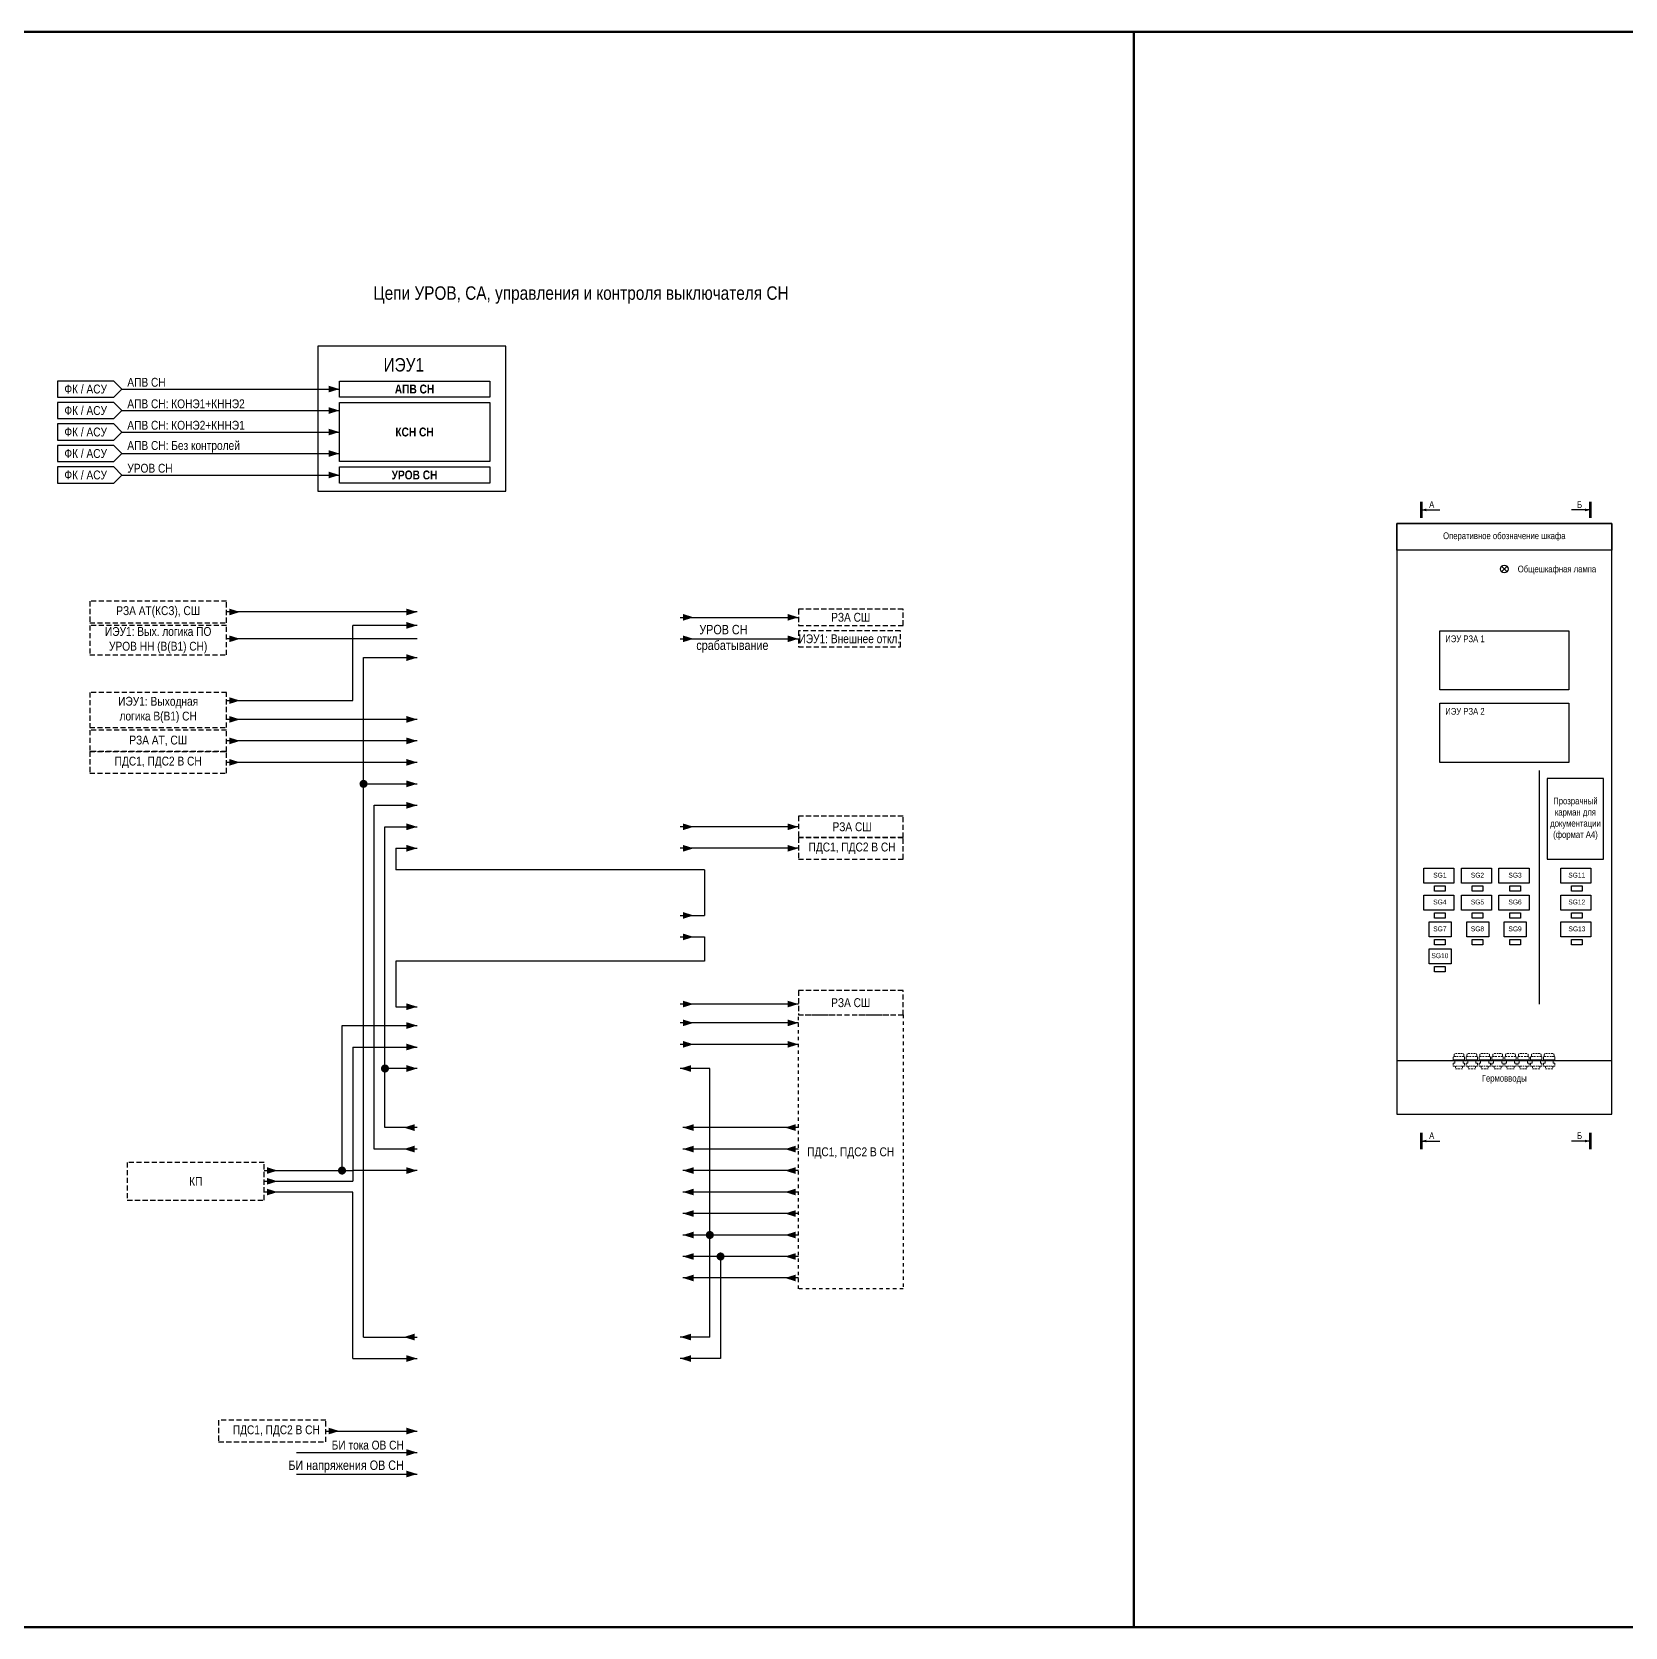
# Model space of a CAD drawing. Header units: millimetres. Extents: x 25558 to 49929, y 1902 to 19390.
# Drawn here: x 34783 to 35377, y 15827 to 16421 of the extents above; entities that cross this region are included whole.
import ezdxf
from ezdxf.enums import TextEntityAlignment as Align

# ---------------------------------------------------------------- set-up
doc = ezdxf.new("R2010")
doc.units = ezdxf.units.MM
for name, pattern in [('HIDDEN', [9.525, 6.35, -3.175]), ('JIS_02_1.2', [2.5, 1.25, -1.25]), ('штриховая2', [9.525, 6.35, -3.175])]:
    doc.linetypes.add(name, pattern=pattern)
for name, color, linetype, lineweight in [('Основная', 7, 'Continuous', 30), ('Отключение_включение', 1, 'Continuous', 30), ('Толстая', 7, 'Continuous', 53), ('Тонкая', 7, 'Continuous', 5), ('Цепи внешние', 84, 'Continuous', 30), ('Цепи внутренние', 5, 'Continuous', 30), ('Цепь - ФК и АСУ', 132, 'Continuous', 30)]:
    doc.layers.add(name, color=color, linetype=linetype, lineweight=lineweight)
doc.styles.add('Narrow', font='ARIALN.TTF')

# ---------------------------------------------------------------- blocks, each defined once
blk = doc.blocks.new('Point')
at = {"layer": 'Основная', "color": 0, "const_width": 1.5}
blk.add_lwpolyline([(-0.75, 0, 1), (0.75, 0, 1)], format="xyb", close=True, dxfattribs=at)

msp = doc.modelspace()

# ---------------------------------------------------------------- linework, layer by layer
at = {"linetype": 'HIDDEN', "ltscale": 100}
msp.add_line((35345, 16146), (35345, 16059), dxfattribs=at)
at = {"linetype": 'штриховая2', "lineweight": 13, "ltscale": 0.1}
for p, q in [((35312.99, 16039.25), (35312.99, 16038)), ((35312.99, 16038), (35312.99, 16039.25)), ((35313.28, 16039.92), (35313.28, 16039.44)), ((35313.28, 16039.44), (35315.1, 16039.44)), ((35313.56, 16036.94), (35313.56, 16038)), ((35313.85, 16040.59), (35315.1, 16040.59)), ((35316.35, 16040.59), (35315.1, 16040.59)), ((35316.92, 16039.44), (35315.1, 16039.44)), ((35316.64, 16036.94), (35316.64, 16038)), ((35316.92, 16039.92), (35316.92, 16039.44)), ((35317.21, 16039.25), (35317.21, 16038)), ((35317.21, 16038), (35317.21, 16039.25)), ((35318.08, 16039.92), (35318.08, 16039.44)), ((35318.08, 16039.44), (35319.9, 16039.44)), ((35318.36, 16036.94), (35318.36, 16038)), ((35318.65, 16040.59), (35319.9, 16040.59)), ((35321.15, 16040.59), (35319.9, 16040.59)), ((35321.72, 16039.44), (35319.9, 16039.44)), ((35321.44, 16036.94), (35321.44, 16038)), ((35321.72, 16039.92), (35321.72, 16039.44)), ((35322.01, 16039.25), (35322.01, 16038)), ((35322.01, 16038), (35322.01, 16039.25)), ((35322.59, 16039.25), (35322.59, 16038)), ((35322.59, 16038), (35322.59, 16039.25)), ((35322.88, 16039.92), (35322.88, 16039.44)), ((35322.88, 16039.44), (35324.7, 16039.44)), ((35323.16, 16036.94), (35323.16, 16038)), ((35323.45, 16040.59), (35324.7, 16040.59)), ((35325.95, 16040.59), (35324.7, 16040.59)), ((35326.52, 16039.44), (35324.7, 16039.44)), ((35326.24, 16036.94), (35326.24, 16038)), ((35326.52, 16039.92), (35326.52, 16039.44)), ((35326.81, 16039.25), (35326.81, 16038)), ((35326.81, 16038), (35326.81, 16039.25)), ((35327.39, 16039.25), (35327.39, 16038)), ((35327.39, 16038), (35327.39, 16039.25)), ((35327.68, 16039.92), (35327.68, 16039.44)), ((35327.68, 16039.44), (35329.5, 16039.44)), ((35327.96, 16036.94), (35327.96, 16038)), ((35328.25, 16040.59), (35329.5, 16040.59)), ((35330.75, 16040.59), (35329.5, 16040.59)), ((35331.32, 16039.44), (35329.5, 16039.44)), ((35331.04, 16036.94), (35331.04, 16038)), ((35331.32, 16039.92), (35331.32, 16039.44)), ((35331.61, 16039.25), (35331.61, 16038)), ((35331.61, 16038), (35331.61, 16039.25)), ((35332.19, 16039.25), (35332.19, 16038)), ((35332.19, 16038), (35332.19, 16039.25)), ((35332.19, 16039.25), (35332.19, 16038)), ((35332.19, 16038), (35332.19, 16039.25)), ((35332.48, 16039.92), (35332.48, 16039.44)), ((35332.48, 16039.44), (35334.3, 16039.44)), ((35332.76, 16036.94), (35332.76, 16038)), ((35333.05, 16040.59), (35334.3, 16040.59)), ((35335.55, 16040.59), (35334.3, 16040.59)), ((35336.12, 16039.44), (35334.3, 16039.44)), ((35335.84, 16036.94), (35335.84, 16038)), ((35336.12, 16039.92), (35336.12, 16039.44)), ((35336.41, 16039.25), (35336.41, 16038)), ((35336.41, 16038), (35336.41, 16039.25)), ((35336.99, 16039.25), (35336.99, 16038)), ((35336.99, 16038), (35336.99, 16039.25)), ((35337.28, 16039.92), (35337.28, 16039.44)), ((35337.28, 16039.44), (35339.1, 16039.44)), ((35337.56, 16036.94), (35337.56, 16038)), ((35337.85, 16040.59), (35339.1, 16040.59)), ((35340.35, 16040.59), (35339.1, 16040.59)), ((35340.92, 16039.44), (35339.1, 16039.44)), ((35340.64, 16036.94), (35340.64, 16038)), ((35340.92, 16039.92), (35340.92, 16039.44)), ((35341.21, 16039.25), (35341.21, 16038)), ((35341.21, 16038), (35341.21, 16039.25)), ((35341.79, 16039.25), (35341.79, 16038)), ((35341.79, 16038), (35341.79, 16039.25)), ((35342.08, 16039.92), (35342.08, 16039.44)), ((35342.08, 16039.44), (35343.9, 16039.44)), ((35342.36, 16036.94), (35342.36, 16038)), ((35342.65, 16040.59), (35343.9, 16040.59)), ((35345.15, 16040.59), (35343.9, 16040.59)), ((35345.72, 16039.44), (35343.9, 16039.44)), ((35345.44, 16036.94), (35345.44, 16038)), ((35345.72, 16039.92), (35345.72, 16039.44)), ((35346.01, 16039.25), (35346.01, 16038)), ((35346.01, 16038), (35346.01, 16039.25)), ((35346.59, 16039.25), (35346.59, 16038)), ((35346.59, 16038), (35346.59, 16039.25)), ((35346.88, 16039.92), (35346.88, 16039.44)), ((35346.88, 16039.44), (35348.7, 16039.44)), ((35347.16, 16036.94), (35347.16, 16038)), ((35347.45, 16040.59), (35348.7, 16040.59)), ((35349.95, 16040.59), (35348.7, 16040.59)), ((35350.52, 16039.44), (35348.7, 16039.44)), ((35350.24, 16036.94), (35350.24, 16038)), ((35350.52, 16039.92), (35350.52, 16039.44)), ((35350.81, 16039.25), (35350.81, 16038)), ((35350.81, 16038), (35350.81, 16039.25)), ((35312.99, 16036.94), (35312.99, 16035.89)), ((35312.99, 16036.94), (35313.56, 16036.94)), ((35312.99, 16035.89), (35315.1, 16035.89)), ((35313.76, 16035.89), (35313.76, 16034.83)), ((35313.76, 16034.83), (35315.1, 16034.83)), ((35317.21, 16035.89), (35315.1, 16035.89)), ((35316.44, 16034.83), (35315.1, 16034.83)), ((35316.44, 16035.89), (35316.44, 16034.83)), ((35317.21, 16036.94), (35316.64, 16036.94)), ((35317.21, 16036.94), (35317.21, 16035.89)), ((35317.79, 16036.94), (35317.79, 16035.89)), ((35317.79, 16036.94), (35318.36, 16036.94)), ((35317.79, 16035.89), (35319.9, 16035.89)), ((35318.56, 16035.89), (35318.56, 16034.83)), ((35318.56, 16034.83), (35319.9, 16034.83)), ((35322.01, 16035.89), (35319.9, 16035.89)), ((35321.24, 16034.83), (35319.9, 16034.83)), ((35321.24, 16035.89), (35321.24, 16034.83)), ((35322.01, 16036.94), (35321.44, 16036.94)), ((35322.01, 16036.94), (35322.01, 16035.89)), ((35322.59, 16036.94), (35322.59, 16035.89)), ((35322.59, 16036.94), (35323.16, 16036.94)), ((35322.59, 16035.89), (35324.7, 16035.89)), ((35323.36, 16035.89), (35323.36, 16034.83)), ((35323.36, 16034.83), (35324.7, 16034.83)), ((35326.81, 16035.89), (35324.7, 16035.89)), ((35326.04, 16034.83), (35324.7, 16034.83)), ((35326.04, 16035.89), (35326.04, 16034.83)), ((35326.81, 16036.94), (35326.24, 16036.94)), ((35326.81, 16036.94), (35326.81, 16035.89)), ((35327.39, 16036.94), (35327.39, 16035.89)), ((35327.39, 16036.94), (35327.96, 16036.94)), ((35327.39, 16035.89), (35329.5, 16035.89)), ((35328.16, 16035.89), (35328.16, 16034.83)), ((35328.16, 16034.83), (35329.5, 16034.83)), ((35331.61, 16035.89), (35329.5, 16035.89)), ((35330.84, 16034.83), (35329.5, 16034.83)), ((35330.84, 16035.89), (35330.84, 16034.83)), ((35331.61, 16036.94), (35331.04, 16036.94)), ((35331.61, 16036.94), (35331.61, 16035.89)), ((35332.19, 16036.94), (35332.19, 16035.89)), ((35332.19, 16036.94), (35332.76, 16036.94)), ((35332.19, 16036.94), (35332.19, 16035.89)), ((35332.19, 16035.89), (35334.3, 16035.89)), ((35332.96, 16035.89), (35332.96, 16034.83)), ((35332.96, 16034.83), (35334.3, 16034.83)), ((35336.41, 16035.89), (35334.3, 16035.89)), ((35335.64, 16034.83), (35334.3, 16034.83)), ((35335.64, 16035.89), (35335.64, 16034.83)), ((35336.41, 16036.94), (35335.84, 16036.94)), ((35336.41, 16036.94), (35336.41, 16035.89)), ((35336.99, 16036.94), (35336.99, 16035.89)), ((35336.99, 16036.94), (35337.56, 16036.94)), ((35336.99, 16035.89), (35339.1, 16035.89)), ((35337.76, 16035.89), (35337.76, 16034.83)), ((35337.76, 16034.83), (35339.1, 16034.83)), ((35341.21, 16035.89), (35339.1, 16035.89)), ((35340.44, 16034.83), (35339.1, 16034.83)), ((35340.44, 16035.89), (35340.44, 16034.83)), ((35341.21, 16036.94), (35340.64, 16036.94)), ((35341.21, 16036.94), (35341.21, 16035.89)), ((35341.79, 16036.94), (35341.79, 16035.89)), ((35341.79, 16036.94), (35342.36, 16036.94)), ((35341.79, 16035.89), (35343.9, 16035.89)), ((35342.56, 16035.89), (35342.56, 16034.83)), ((35342.56, 16034.83), (35343.9, 16034.83)), ((35346.01, 16035.89), (35343.9, 16035.89)), ((35345.24, 16034.83), (35343.9, 16034.83)), ((35345.24, 16035.89), (35345.24, 16034.83)), ((35346.01, 16036.94), (35345.44, 16036.94)), ((35346.01, 16036.94), (35346.01, 16035.89)), ((35346.59, 16036.94), (35346.59, 16035.89)), ((35346.59, 16036.94), (35347.16, 16036.94)), ((35346.59, 16035.89), (35348.7, 16035.89)), ((35347.36, 16035.89), (35347.36, 16034.83)), ((35347.36, 16034.83), (35348.7, 16034.83)), ((35350.81, 16035.89), (35348.7, 16035.89)), ((35350.04, 16034.83), (35348.7, 16034.83)), ((35350.04, 16035.89), (35350.04, 16034.83)), ((35350.81, 16036.94), (35350.24, 16036.94)), ((35350.81, 16036.94), (35350.81, 16035.89))]:
    msp.add_line(p, q, dxfattribs=at)
for points in [[(35312.99, 16039.25), (35313.02, 16039.3), (35313.09, 16039.36), (35313.14, 16039.4), (35313.19, 16039.42), (35313.25, 16039.43), (35313.28, 16039.44)], [(35313.28, 16039.92), (35313.29, 16040.1), (35313.32, 16040.23), (35313.38, 16040.36), (35313.47, 16040.47), (35313.58, 16040.54), (35313.72, 16040.59), (35313.95, 16040.59)], [(35316.92, 16039.92), (35316.91, 16040.1), (35316.88, 16040.23), (35316.82, 16040.36), (35316.74, 16040.47), (35316.63, 16040.54), (35316.48, 16040.59), (35316.25, 16040.59)], [(35317.21, 16039.25), (35317.18, 16039.3), (35317.11, 16039.36), (35317.06, 16039.4), (35317.01, 16039.42), (35316.95, 16039.43), (35316.92, 16039.44)], [(35317.79, 16039.25), (35317.82, 16039.3), (35317.89, 16039.36), (35317.94, 16039.4), (35317.99, 16039.42), (35318.05, 16039.43), (35318.08, 16039.44)], [(35318.08, 16039.92), (35318.09, 16040.1), (35318.12, 16040.23), (35318.18, 16040.36), (35318.27, 16040.47), (35318.38, 16040.54), (35318.52, 16040.59), (35318.75, 16040.59)], [(35321.72, 16039.92), (35321.71, 16040.1), (35321.68, 16040.23), (35321.62, 16040.36), (35321.54, 16040.47), (35321.43, 16040.54), (35321.28, 16040.59), (35321.05, 16040.59)], [(35322.01, 16039.25), (35321.98, 16039.3), (35321.91, 16039.36), (35321.86, 16039.4), (35321.81, 16039.42), (35321.75, 16039.43), (35321.72, 16039.44)], [(35322.59, 16039.25), (35322.62, 16039.3), (35322.69, 16039.36), (35322.74, 16039.4), (35322.79, 16039.42), (35322.85, 16039.43), (35322.88, 16039.44)], [(35322.88, 16039.92), (35322.89, 16040.1), (35322.92, 16040.23), (35322.98, 16040.36), (35323.07, 16040.47), (35323.18, 16040.54), (35323.32, 16040.59), (35323.55, 16040.59)], [(35326.52, 16039.92), (35326.51, 16040.1), (35326.48, 16040.23), (35326.42, 16040.36), (35326.34, 16040.47), (35326.23, 16040.54), (35326.08, 16040.59), (35325.85, 16040.59)], [(35326.81, 16039.25), (35326.78, 16039.3), (35326.71, 16039.36), (35326.66, 16039.4), (35326.61, 16039.42), (35326.55, 16039.43), (35326.52, 16039.44)], [(35327.39, 16039.25), (35327.42, 16039.3), (35327.49, 16039.36), (35327.54, 16039.4), (35327.59, 16039.42), (35327.65, 16039.43), (35327.68, 16039.44)], [(35327.68, 16039.92), (35327.69, 16040.1), (35327.72, 16040.23), (35327.78, 16040.36), (35327.87, 16040.47), (35327.98, 16040.54), (35328.12, 16040.59), (35328.35, 16040.59)], [(35331.32, 16039.92), (35331.31, 16040.1), (35331.28, 16040.23), (35331.22, 16040.36), (35331.14, 16040.47), (35331.03, 16040.54), (35330.88, 16040.59), (35330.65, 16040.59)], [(35331.61, 16039.25), (35331.58, 16039.3), (35331.51, 16039.36), (35331.46, 16039.4), (35331.41, 16039.42), (35331.35, 16039.43), (35331.32, 16039.44)], [(35332.19, 16039.25), (35332.22, 16039.3), (35332.29, 16039.36), (35332.34, 16039.4), (35332.39, 16039.42), (35332.45, 16039.43), (35332.48, 16039.44)], [(35332.48, 16039.92), (35332.49, 16040.1), (35332.52, 16040.23), (35332.58, 16040.36), (35332.67, 16040.47), (35332.78, 16040.54), (35332.92, 16040.59), (35333.15, 16040.59)], [(35336.12, 16039.92), (35336.11, 16040.1), (35336.08, 16040.23), (35336.02, 16040.36), (35335.94, 16040.47), (35335.83, 16040.54), (35335.68, 16040.59), (35335.45, 16040.59)], [(35336.41, 16039.25), (35336.38, 16039.3), (35336.31, 16039.36), (35336.26, 16039.4), (35336.21, 16039.42), (35336.15, 16039.43), (35336.12, 16039.44)], [(35336.99, 16039.25), (35337.02, 16039.3), (35337.09, 16039.36), (35337.14, 16039.4), (35337.19, 16039.42), (35337.25, 16039.43), (35337.28, 16039.44)], [(35337.28, 16039.92), (35337.29, 16040.1), (35337.32, 16040.23), (35337.38, 16040.36), (35337.47, 16040.47), (35337.58, 16040.54), (35337.72, 16040.59), (35337.95, 16040.59)], [(35340.92, 16039.92), (35340.91, 16040.1), (35340.88, 16040.23), (35340.82, 16040.36), (35340.74, 16040.47), (35340.63, 16040.54), (35340.48, 16040.59), (35340.25, 16040.59)], [(35341.21, 16039.25), (35341.18, 16039.3), (35341.11, 16039.36), (35341.06, 16039.4), (35341.01, 16039.42), (35340.95, 16039.43), (35340.92, 16039.44)], [(35341.79, 16039.25), (35341.82, 16039.3), (35341.89, 16039.36), (35341.94, 16039.4), (35341.99, 16039.42), (35342.05, 16039.43), (35342.08, 16039.44)], [(35342.08, 16039.92), (35342.09, 16040.1), (35342.12, 16040.23), (35342.18, 16040.36), (35342.27, 16040.47), (35342.38, 16040.54), (35342.52, 16040.59), (35342.75, 16040.59)], [(35345.72, 16039.92), (35345.71, 16040.1), (35345.68, 16040.23), (35345.62, 16040.36), (35345.54, 16040.47), (35345.43, 16040.54), (35345.28, 16040.59), (35345.05, 16040.59)], [(35346.01, 16039.25), (35345.98, 16039.3), (35345.91, 16039.36), (35345.86, 16039.4), (35345.81, 16039.42), (35345.75, 16039.43), (35345.72, 16039.44)], [(35346.59, 16039.25), (35346.62, 16039.3), (35346.69, 16039.36), (35346.74, 16039.4), (35346.79, 16039.42), (35346.85, 16039.43), (35346.88, 16039.44)], [(35346.88, 16039.92), (35346.89, 16040.1), (35346.92, 16040.23), (35346.98, 16040.36), (35347.07, 16040.47), (35347.18, 16040.54), (35347.32, 16040.59), (35347.55, 16040.59)], [(35350.52, 16039.92), (35350.51, 16040.1), (35350.48, 16040.23), (35350.42, 16040.36), (35350.34, 16040.47), (35350.23, 16040.54), (35350.08, 16040.59), (35349.85, 16040.59)], [(35350.81, 16039.25), (35350.78, 16039.3), (35350.71, 16039.36), (35350.66, 16039.4), (35350.61, 16039.42), (35350.55, 16039.43), (35350.52, 16039.44)]]:
    msp.add_spline(points, degree=3, dxfattribs=at)
at = {"layer": 'Основная', "ltscale": 100}
msp.add_line((35292, 16038), (35372, 16038), dxfattribs=at)
at = {"layer": 'Основная', "linetype": 'штриховая2', "lineweight": 13, "ltscale": 1000}
for p, q in [((35312.99, 16038.19), (35315.1, 16038.19)), ((35312.99, 16038), (35315.1, 16038)), ((35313.56, 16038), (35312.99, 16038)), ((35317.21, 16038.19), (35315.1, 16038.19)), ((35317.21, 16038), (35315.1, 16038)), ((35316.64, 16038), (35317.21, 16038)), ((35317.79, 16039.25), (35317.79, 16038)), ((35317.79, 16038), (35317.79, 16039.25)), ((35317.79, 16038.19), (35319.9, 16038.19)), ((35317.79, 16038), (35319.9, 16038)), ((35318.36, 16038), (35317.79, 16038)), ((35322.01, 16038.19), (35319.9, 16038.19)), ((35322.01, 16038), (35319.9, 16038)), ((35321.44, 16038), (35322.01, 16038)), ((35322.59, 16038.19), (35324.7, 16038.19)), ((35322.59, 16038), (35324.7, 16038)), ((35323.16, 16038), (35322.59, 16038)), ((35326.81, 16038.19), (35324.7, 16038.19)), ((35326.81, 16038), (35324.7, 16038)), ((35326.24, 16038), (35326.81, 16038)), ((35327.39, 16038.19), (35329.5, 16038.19)), ((35327.39, 16038), (35329.5, 16038)), ((35327.96, 16038), (35327.39, 16038)), ((35331.61, 16038.19), (35329.5, 16038.19)), ((35331.61, 16038), (35329.5, 16038)), ((35331.04, 16038), (35331.61, 16038)), ((35332.19, 16038.19), (35334.3, 16038.19)), ((35332.19, 16038), (35334.3, 16038)), ((35332.76, 16038), (35332.19, 16038)), ((35336.41, 16038.19), (35334.3, 16038.19)), ((35336.41, 16038), (35334.3, 16038)), ((35335.84, 16038), (35336.41, 16038)), ((35336.99, 16038.19), (35339.1, 16038.19)), ((35336.99, 16038), (35339.1, 16038)), ((35337.56, 16038), (35336.99, 16038)), ((35341.21, 16038.19), (35339.1, 16038.19)), ((35341.21, 16038), (35339.1, 16038)), ((35340.64, 16038), (35341.21, 16038)), ((35341.79, 16038.19), (35343.9, 16038.19)), ((35341.79, 16038), (35343.9, 16038)), ((35342.36, 16038), (35341.79, 16038)), ((35346.01, 16038.19), (35343.9, 16038.19)), ((35346.01, 16038), (35343.9, 16038)), ((35345.44, 16038), (35346.01, 16038)), ((35346.59, 16038.19), (35348.7, 16038.19)), ((35346.59, 16038), (35348.7, 16038)), ((35347.16, 16038), (35346.59, 16038)), ((35350.81, 16038.19), (35348.7, 16038.19)), ((35350.81, 16038), (35348.7, 16038)), ((35350.24, 16038), (35350.81, 16038))]:
    msp.add_line(p, q, dxfattribs=at)
at = {"layer": 'Основная', "ltscale": 0.3}
msp.add_lwpolyline([(34890, 16250), (34960, 16250), (34960, 16304), (34890, 16304)], close=True, dxfattribs=at)
at = {"layer": 'Основная'}
for points in [[(34898, 16291), (34954, 16291), (34954, 16285), (34898, 16285)], [(34898, 16283), (34954, 16283), (34954, 16261), (34898, 16261)], [(34898, 16259), (34954, 16259), (34954, 16253), (34898, 16253)], [(35292, 16018), (35372, 16018), (35372, 16238), (35292, 16238)], [(35308, 16198), (35356, 16198), (35356, 16176), (35308, 16176)], [(35308, 16171), (35356, 16171), (35356, 16149), (35308, 16149)], [(35348, 16113), (35369, 16113), (35369, 16143), (35348, 16143)], [(35306, 16103), (35310, 16103), (35310, 16101), (35306, 16101)], [(35320, 16103), (35324, 16103), (35324, 16101), (35320, 16101)], [(35334, 16103), (35338, 16103), (35338, 16101), (35334, 16101)], [(35357, 16103), (35361, 16103), (35361, 16101), (35357, 16101)], [(35306, 16093), (35310, 16093), (35310, 16091), (35306, 16091)], [(35320, 16093), (35324, 16093), (35324, 16091), (35320, 16091)], [(35334, 16093), (35338, 16093), (35338, 16091), (35334, 16091)], [(35357, 16093), (35361, 16093), (35361, 16091), (35357, 16091)], [(35306, 16083), (35310, 16083), (35310, 16081), (35306, 16081)], [(35320, 16083), (35324, 16083), (35324, 16081), (35320, 16081)], [(35334, 16083), (35338, 16083), (35338, 16081), (35334, 16081)], [(35357, 16083), (35361, 16083), (35361, 16081), (35357, 16081)], [(35306, 16073), (35310, 16073), (35310, 16071), (35306, 16071)]]:
    msp.add_lwpolyline(points, close=True, dxfattribs=at)
at = {"layer": 'Основная', "ltscale": 100}
for points in [[(35301, 16243, 0, 1, 0), (35303, 16243, 0, 0, 0)], [(35364, 16243, 0, 1, 0), (35362, 16243, 0, 0, 0)], [(35301, 16008, 0, 1, 0), (35303, 16008, 0, 0, 0)], [(35364, 16008, 0, 1, 0), (35362, 16008, 0, 0, 0)]]:
    msp.add_lwpolyline(points, format="xyseb", dxfattribs=at)
for points in [[(35301, 16243), (35308, 16243)], [(35364, 16243), (35357, 16243)], [(35331, 16222), (35333, 16220)], [(35331, 16220), (35333, 16222)], [(35301, 16008), (35308, 16008)], [(35364, 16008), (35357, 16008)]]:
    msp.add_lwpolyline(points, dxfattribs=at)
msp.add_lwpolyline([(35292, 16238), (35372, 16238), (35372, 16228), (35292, 16228)], close=True, dxfattribs=at)
at = {"layer": 'Основная', "ltscale": 0.35}
for points in [[(35302, 16109.6), (35313.2, 16109.6), (35313.2, 16104), (35302, 16104)], [(35316, 16109.6), (35327.2, 16109.6), (35327.2, 16104), (35316, 16104)], [(35330, 16109.6), (35341.2, 16109.6), (35341.2, 16104), (35330, 16104)], [(35353, 16109.6), (35364.2, 16109.6), (35364.2, 16104), (35353, 16104)], [(35302, 16099.6), (35313.2, 16099.6), (35313.2, 16094), (35302, 16094)], [(35316, 16099.6), (35327.2, 16099.6), (35327.2, 16094), (35316, 16094)], [(35330, 16099.6), (35341.2, 16099.6), (35341.2, 16094), (35330, 16094)], [(35353, 16099.6), (35364.2, 16099.6), (35364.2, 16094), (35353, 16094)], [(35304, 16089.6), (35312.2, 16089.6), (35312.2, 16084), (35304, 16084)], [(35318, 16089.6), (35326.2, 16089.6), (35326.2, 16084), (35318, 16084)], [(35332, 16089.6), (35340.2, 16089.6), (35340.2, 16084), (35332, 16084)], [(35353, 16089.6), (35364.2, 16089.6), (35364.2, 16084), (35353, 16084)], [(35304, 16079.6), (35312.2, 16079.6), (35312.2, 16074), (35304, 16074)]]:
    msp.add_lwpolyline(points, close=True, dxfattribs=at)
at = {"layer": 'Основная', "color": 5}
msp.add_lwpolyline([(34907, 15935), (34927, 15935)], dxfattribs=at)
at = {"layer": 'Основная', "ltscale": 0.35}
msp.add_circle((35332, 16221), 1.41, dxfattribs=at)
at = {"layer": 'Отключение_включение'}
for p, q in [((35025, 16203), (35069, 16203)), ((35025, 16195), (35069, 16195)), ((35069, 16117), (35025, 16117)), ((34899, 16051), (34927, 16051)), ((35069, 16052), (35025, 16052)), ((35069, 16044), (35025, 16044)), ((34903, 16043), (34903, 15993)), ((34903, 16043), (34927, 16043)), ((34927, 15997), (34903, 15997))]:
    msp.add_line(p, q, dxfattribs=at)
for points in [[(35030, 16203, 0, 2.5, 0), (35026, 16203, 0, 0, 0)], [(35069, 16203, 0, 2.5, 0), (35065, 16203, 0, 0, 0)], [(35030, 16195, 0, 2.5, 0), (35026, 16195, 0, 0, 0)], [(35069, 16195, 0, 2.5, 0), (35065, 16195, 0, 0, 0)], [(35030, 16117, 0, 2.5, 0), (35026, 16117, 0, 0, 0)], [(35069, 16117, 0, 2.5, 0), (35065, 16117, 0, 0, 0)], [(35030, 16052, 0, 2.5, 0), (35026, 16052, 0, 0, 0)], [(35069, 16052, 0, 2.5, 0), (35065, 16052, 0, 0, 0)], [(35030, 16044, 0, 2.5, 0), (35026, 16044, 0, 0, 0)], [(35069, 16044, 0, 2.5, 0), (35065, 16044, 0, 0, 0)], [(34927, 15997, 0, 2.5, 0), (34923, 15997, 0, 0, 0)]]:
    msp.add_lwpolyline(points, format="xyseb", dxfattribs=at)
for points in [[(34899, 15997), (34899, 16051)], [(34870, 15997), (34903, 15997)], [(34870, 15993), (34903, 15993)]]:
    msp.add_lwpolyline(points, dxfattribs=at)
at = {"layer": 'Отключение_включение', "ltscale": 0.3}
for points in [[(34927, 16051, 0, 2.5, 0), (34923, 16051, 0, 0, 0)], [(34927, 16043, 0, 2.5, 0), (34923, 16043, 0, 0, 0)], [(34875, 15997, 0, 2.5, 0), (34871, 15997, 0, 0, 0)], [(34875, 15993, 0, 2.5, 0), (34871, 15993, 0, 0, 0)]]:
    msp.add_lwpolyline(points, format="xyseb", dxfattribs=at)
at = {"layer": 'Толстая', "ltscale": 100}
for points in [[(35301, 16246), (35301, 16240)], [(35364, 16246), (35364, 16240)], [(35301, 16011), (35301, 16005)], [(35364, 16011), (35364, 16005)]]:
    msp.add_lwpolyline(points, dxfattribs=at)
at = {"layer": 'Тонкая', "color": 3, "lineweight": 50}
for points in [[(34354, 15827), (34354, 16421), (35194, 16421), (35194, 15827)], [(35614, 16421), (35614, 15827), (35194, 15827), (35194, 16421)]]:
    msp.add_lwpolyline(points, close=True, dxfattribs=at)
at = {"layer": 'Цепи внешние', "ltscale": 0.3}
for p, q in [((34927, 16205), (34856, 16205)), ((34927, 16157), (34856, 16157)), ((34927, 16149), (34856, 16149)), ((35069, 16125), (35025, 16125)), ((35069, 16059), (35025, 16059)), ((35036, 16035), (35025, 16035)), ((35036, 15973), (35036, 16035)), ((34903, 15989), (34870, 15989)), ((34903, 15927), (34903, 15989)), ((35036, 15935), (35036, 15973)), ((34893, 15900), (34927, 15900))]:
    msp.add_line(p, q, dxfattribs=at)
at = {"layer": 'Цепи внешние'}
for p, q in [((35040, 15965), (35040, 15927)), ((35040, 15927), (35025, 15927))]:
    msp.add_line(p, q, dxfattribs=at)
at = {"layer": 'Цепи внешние', "linetype": 'штриховая2', "ltscale": 0.3}
for points in [[(34856, 16209), (34805, 16209), (34805, 16201), (34856, 16201)], [(35108, 16206), (35069, 16206), (35069, 16200), (35108, 16200)], [(34856, 16161), (34805, 16161), (34805, 16153), (34856, 16153)], [(34856, 16153), (34805, 16153), (34805, 16145), (34856, 16145)], [(35108, 16129), (35069, 16129), (35069, 16121), (35108, 16121)], [(35108, 16121), (35069, 16121), (35069, 16113), (35108, 16113)], [(35108, 16064), (35069, 16064), (35069, 16055), (35108, 16055)], [(34870, 16000), (34819, 16000), (34819, 15986), (34870, 15986)], [(34893, 15904), (34853, 15904), (34853, 15896), (34893, 15896)]]:
    msp.add_lwpolyline(points, close=True, dxfattribs=at)
at = {"layer": 'Цепи внешние', "ltscale": 0.3}
for points in [[(34861, 16205, 0, 2.5, 0), (34857, 16205, 0, 0, 0)], [(34927, 16205, 0, 2.5, 0), (34923, 16205, 0, 0, 0)], [(34861, 16157, 0, 2.5, 0), (34857, 16157, 0, 0, 0)], [(34927, 16157, 0, 2.5, 0), (34923, 16157, 0, 0, 0)], [(34861, 16149, 0, 2.5, 0), (34857, 16149, 0, 0, 0)], [(34927, 16149, 0, 2.5, 0), (34923, 16149, 0, 0, 0)], [(35030, 16125, 0, 2.5, 0), (35026, 16125, 0, 0, 0)], [(35069, 16125, 0, 2.5, 0), (35065, 16125, 0, 0, 0)], [(35030, 16059, 0, 2.5, 0), (35026, 16059, 0, 0, 0)], [(35069, 16059, 0, 2.5, 0), (35065, 16059, 0, 0, 0)], [(35025, 16035, 0, 2.5, 0), (35029, 16035, 0, 0, 0)], [(35026, 16013, 0, 2.5, 0), (35030, 16013, 0, 0, 0)], [(35064, 16013, 0, 2.5, 0), (35068, 16013, 0, 0, 0)], [(35026, 16005, 0, 2.5, 0), (35030, 16005, 0, 0, 0)], [(35064, 16005, 0, 2.5, 0), (35068, 16005, 0, 0, 0)], [(35026, 15997, 0, 2.5, 0), (35030, 15997, 0, 0, 0)], [(35064, 15997, 0, 2.5, 0), (35068, 15997, 0, 0, 0)], [(34875, 15989, 0, 2.5, 0), (34871, 15989, 0, 0, 0)], [(35026, 15989, 0, 2.5, 0), (35030, 15989, 0, 0, 0)], [(35064, 15989, 0, 2.5, 0), (35068, 15989, 0, 0, 0)], [(35026, 15981, 0, 2.5, 0), (35030, 15981, 0, 0, 0)], [(35064, 15981, 0, 2.5, 0), (35068, 15981, 0, 0, 0)], [(35026, 15973, 0, 2.5, 0), (35030, 15973, 0, 0, 0)], [(35064, 15973, 0, 2.5, 0), (35068, 15973, 0, 0, 0)], [(35026, 15965, 0, 2.5, 0), (35030, 15965, 0, 0, 0)], [(35064, 15965, 0, 2.5, 0), (35068, 15965, 0, 0, 0)], [(35026, 15957, 0, 2.5, 0), (35030, 15957, 0, 0, 0)], [(35064, 15957, 0, 2.5, 0), (35068, 15957, 0, 0, 0)], [(35025, 15935, 0, 2.5, 0), (35029, 15935, 0, 0, 0)], [(34927, 15927, 0, 2.5, 0), (34923, 15927, 0, 0, 0)], [(35025, 15927, 0, 2.5, 0), (35029, 15927, 0, 0, 0)], [(34898, 15900, 0, 2.5, 0), (34894, 15900, 0, 0, 0)], [(34927, 15900, 0, 2.5, 0), (34923, 15900, 0, 0, 0)]]:
    msp.add_lwpolyline(points, format="xyseb", dxfattribs=at)
at = {"layer": 'Цепи внешние', "linetype": 'JIS_02_1.2'}
msp.add_lwpolyline([(35069, 16055), (35108, 16055), (35108, 15953), (35069, 15953)], close=True, dxfattribs=at)
at = {"layer": 'Цепи внешние', "ltscale": 0.3}
for points in [[(35069, 16013), (35026, 16013)], [(35069, 16005), (35026, 16005)], [(35069, 15997), (35026, 15997)], [(35069, 15989), (35026, 15989)], [(35069, 15981), (35026, 15981)], [(35036, 15935), (35025, 15935)], [(34903, 15927), (34927, 15927)]]:
    msp.add_lwpolyline(points, dxfattribs=at)
at = {"layer": 'Цепи внешние'}
for points in [[(35069, 15973), (35026, 15973)], [(35069, 15965), (35026, 15965)], [(35069, 15957), (35026, 15957)]]:
    msp.add_lwpolyline(points, dxfattribs=at)
at = {"layer": 'Цепи внутренние', "ltscale": 0.3}
for p, q in [((34927, 16200), (34903, 16200)), ((34903, 16172), (34903, 16200)), ((34927, 16195), (34856, 16195)), ((34907, 16141), (34907, 16188)), ((34907, 16188), (34927, 16188)), ((34856, 16172), (34903, 16172)), ((34927, 16165), (34856, 16165)), ((34907, 15935), (34907, 16141)), ((34907, 16141), (34927, 16141)), ((34911, 16005), (34911, 16133)), ((34911, 16133), (34927, 16133)), ((34915, 16035), (34915, 16125)), ((34915, 16125), (34927, 16125)), ((34919, 16117), (34927, 16117)), ((34919, 16117), (34919, 16109)), ((35034, 16109), (34919, 16109)), ((35034, 16109), (35034, 16092)), ((35025, 16092), (35034, 16092)), ((35025, 16084), (35034, 16084)), ((35034, 16084), (35034, 16075)), ((35034, 16084), (35034, 16084)), ((35034, 16075), (34919, 16075)), ((34919, 16075), (34919, 16058)), ((34919, 16058), (34927, 16058)), ((34927, 16035), (34915, 16035)), ((34927, 16005), (34911, 16005)), ((34882, 15884), (34927, 15884))]:
    msp.add_line(p, q, dxfattribs=at)
at = {"layer": 'Цепи внутренние', "linetype": 'штриховая2', "ltscale": 0.3}
for points in [[(34856, 16200), (34805, 16200), (34805, 16189), (34856, 16189)], [(35107, 16198), (35069, 16198), (35069, 16192), (35107, 16192)], [(34856, 16175), (34805, 16175), (34805, 16162), (34856, 16162)]]:
    msp.add_lwpolyline(points, close=True, dxfattribs=at)
at = {"layer": 'Цепи внутренние', "ltscale": 0.3}
for points in [[(34927, 16200, 0, 2.5, 0), (34923, 16200, 0, 0, 0)], [(34861, 16195, 0, 2.5, 0), (34857, 16195, 0, 0, 0)], [(34927, 16188, 0, 2.5, 0), (34923, 16188, 0, 0, 0)], [(34861, 16172, 0, 2.5, 0), (34857, 16172, 0, 0, 0)], [(34861, 16165, 0, 2.5, 0), (34857, 16165, 0, 0, 0)], [(34927, 16165, 0, 2.5, 0), (34923, 16165, 0, 0, 0)], [(34927, 16141, 0, 2.5, 0), (34923, 16141, 0, 0, 0)], [(34927, 16133, 0, 2.5, 0), (34923, 16133, 0, 0, 0)], [(34927, 16125, 0, 2.5, 0), (34923, 16125, 0, 0, 0)], [(34927, 16117, 0, 2.5, 0), (34923, 16117, 0, 0, 0)], [(35030, 16092, 0, 2.5, 0), (35026, 16092, 0, 0, 0)], [(35030, 16084, 0, 2.5, 0), (35026, 16084, 0, 0, 0)], [(34927, 16058, 0, 2.5, 0), (34923, 16058, 0, 0, 0)], [(34927, 16035, 0, 2.5, 0), (34923, 16035, 0, 0, 0)], [(34922, 16013, 0, 2.5, 0), (34926, 16013, 0, 0, 0)], [(34922, 16005, 0, 2.5, 0), (34926, 16005, 0, 0, 0)], [(34922, 15935, 0, 2.5, 0), (34926, 15935, 0, 0, 0)], [(34927, 15892, 0, 2.5, 0), (34923, 15892, 0, 0, 0)], [(34927, 15884, 0, 2.5, 0), (34923, 15884, 0, 0, 0)]]:
    msp.add_lwpolyline(points, format="xyseb", dxfattribs=at)
for points in [[(34915, 16013), (34915, 16035)], [(34927, 16013), (34915, 16013)]]:
    msp.add_lwpolyline(points, dxfattribs=at)
at = {"layer": 'Цепи внутренние'}
msp.add_lwpolyline([(34882, 15892), (34927, 15892)], dxfattribs=at)
at = {"layer": 'Цепь - ФК и АСУ', "ltscale": 0.3}
for points in [[(34817, 16288), (34814, 16291), (34793, 16291), (34793, 16285), (34814, 16285), (34817, 16288)], [(34817, 16280), (34814, 16283), (34793, 16283), (34793, 16277), (34814, 16277), (34817, 16280)], [(34817, 16272), (34814, 16275), (34793, 16275), (34793, 16269), (34814, 16269), (34817, 16272)], [(34817, 16264), (34814, 16267), (34793, 16267), (34793, 16261), (34814, 16261), (34817, 16264)], [(34817, 16256), (34814, 16259), (34793, 16259), (34793, 16253), (34814, 16253), (34817, 16256)]]:
    msp.add_lwpolyline(points, dxfattribs=at)
at = {"layer": 'Цепь - ФК и АСУ'}
for points in [[(34817, 16288), (34898, 16288), (34898, 16288), (34898, 16288)], [(34817, 16280), (34898, 16280), (34898, 16280), (34898, 16280)], [(34817, 16272), (34898, 16272), (34898, 16272), (34898, 16272)], [(34817, 16264), (34898, 16264), (34898, 16264), (34898, 16264)], [(34817, 16256), (34898, 16256), (34898, 16256), (34898, 16256)]]:
    msp.add_lwpolyline(points, dxfattribs=at)
at = {"layer": 'Цепь - ФК и АСУ', "ltscale": 0.3}
for points in [[(34898, 16288, 0, 2.5, 0), (34894, 16288, 0, 0, 0)], [(34898, 16280, 0, 2.5, 0), (34894, 16280, 0, 0, 0)], [(34898, 16272, 0, 2.5, 0), (34894, 16272, 0, 0, 0)], [(34898, 16264, 0, 2.5, 0), (34894, 16264, 0, 0, 0)], [(34898, 16256, 0, 2.5, 0), (34894, 16256, 0, 0, 0)]]:
    msp.add_lwpolyline(points, format="xyseb", dxfattribs=at)

# ---------------------------------------------------------------- block references
at = {"layer": 'Отключение_включение'}
msp.add_blockref('Point', (34899, 15997), dxfattribs=at)
at = {"layer": 'Цепи внешние'}
for p in [(35036, 15973), (35040, 15965)]:
    msp.add_blockref('Point', p, dxfattribs=at)
at = {"layer": 'Цепи внутренние'}
for p in [(34907, 16141), (34915, 16035)]:
    msp.add_blockref('Point', p, dxfattribs=at)

# ---------------------------------------------------------------- texts
at = {"layer": 'Основная', "style": 'Narrow'}
for s, p in [('А', (35304, 16245)), ('Б', (35359.09, 16245)), ('Общешкафная лампа', (35337, 16221)), ('ИЭУ РЗА', (35310, 16195)), ('ИЭУ РЗА 1', (35310, 16195)), ('ИЭУ РЗА 2', (35310, 16168)), ('А', (35304, 16010)), ('Б', (35359.09, 16010))]:
    msp.add_text(s, height=2.5, dxfattribs=at).set_placement(p, align=Align.MIDDLE_LEFT)
for s, p in [('SG1', (35308, 16107)), ('SG2', (35322, 16107)), ('SG3', (35336, 16107)), ('SG11', (35359, 16107)), ('SG4', (35308, 16097)), ('SG5', (35322, 16097)), ('SG6', (35336, 16097)), ('SG12', (35359, 16097)), ('SG7', (35308, 16087)), ('SG8', (35322, 16087)), ('SG9', (35336, 16087)), ('SG13', (35359.06, 16087)), ('SG10', (35308, 16077))]:
    msp.add_text(s, height=1.8, dxfattribs=at).set_placement(p, align=Align.MIDDLE_CENTER)
for s, insert, char_height, width, attachment_point in [('Цепи УРОВ, СА, управления и контроля выключателя СН', (34988, 16323), 5, 188.2306, 5), ('ИЭУ1', (34922, 16297), 5, 64, 5), ('ФК / АСУ', (34803.5, 16288), 3.3, 21, 5), ('АПВ СН', (34819, 16290.5), 3.3, 73.8439, 4), ('{\\fArial Narrow|b1|i0|c204|p34;\\C0;АПВ СН}', (34926, 16288), 3.3, 56, 5), ('ФК / АСУ', (34803.5, 16280), 3.3, 21, 5), ('АПВ СН: {\\C0;КОНЭ1+КННЭ2}', (34819, 16282.5), 3.3, 73.8439, 4), ('АПВ СН:{\\C0; КОНЭ2+КННЭ1}', (34819, 16274.5), 3.3, 73.8439, 4), ('ФК / АСУ', (34803.5, 16272), 3.3, 21, 5), ('{\\fArial Narrow|b1|i0|c204|p34;\\C0;КСН СН}', (34926, 16272), 3.3, 56, 5), ('ФК / АСУ', (34803.5, 16264), 3.3, 21, 5), ('АПВ СН: Без контролей', (34819, 16266.5), 3.3, 73.8439, 4), ('ФК / АСУ', (34803.5, 16256), 3.3, 21, 5), ('УРОВ СН', (34819, 16258.5), 3.3, 73.8439, 4), ('{\\fArial Narrow|b1|i0|c204|p34;\\C0;УРОВ СН}', (34926, 16256), 3.3, 56, 5), ('Оперативное обозначение шкафа', (35332, 16233), 2.5, 80, 5), ('РЗА АТ(КСЗ), СШ', (34830.5, 16205), 3.3, 51, 5), ('РЗА СШ', (35088.5, 16203), 3.3, 39, 5), ('ИЭУ1: Вых. логика ПО УРОВ НН (В(В1) СН)', (34830.5, 16194.5), 3.3, 45.8916, 5), (' УРОВ СН срабатывание', (35031, 16195), 3.5, 35, 4), ('ИЭУ1: Внешнее откл.', (35088, 16195), 3.3, 38, 5), ('ИЭУ1: Выходная логика В(В1) СН', (34830.5, 16168.5), 3.3, 35.0558, 5), ('РЗА АТ, СШ', (34830.5, 16157), 3.3, 51, 5), ('ПДС1, ПДС2 В СН', (34830.5, 16149), 3.3, 51, 5), ('Прозрачный карман для документации (формат А4)', (35358.5, 16128), 2.5, 21, 5), ('РЗА СШ', (35089, 16125), 3.3, 39, 5), ('ПДС1, ПДС2 В СН', (35089, 16117), 3.3, 39, 5), ('РЗА СШ', (35088.5, 16059.5), 3.3, 39, 5), ('Гермовводы ', (35332, 16031), 2.5, 58, 5), ('ПДС1, ПДС2 В СН', (35088.5, 16003.5), 3.3, 39, 5), ('КП', (34844.5, 15993), 3.3, 51, 5), ('ПДС1, ПДС2 В СН', (34874.5, 15900), 3.3, 43, 5), (' {\\H0.94286x; БИ тока ОВ СН}', (34922, 15894.75), 3.5, 34, 6), ('  БИ напряжения ОВ СН', (34922, 15886.75), 3.5, 48, 6)]:
    msp.add_mtext(s, dxfattribs=dict(at, insert=insert, char_height=char_height, width=width, attachment_point=attachment_point))

doc.saveas('drawing.dxf')
